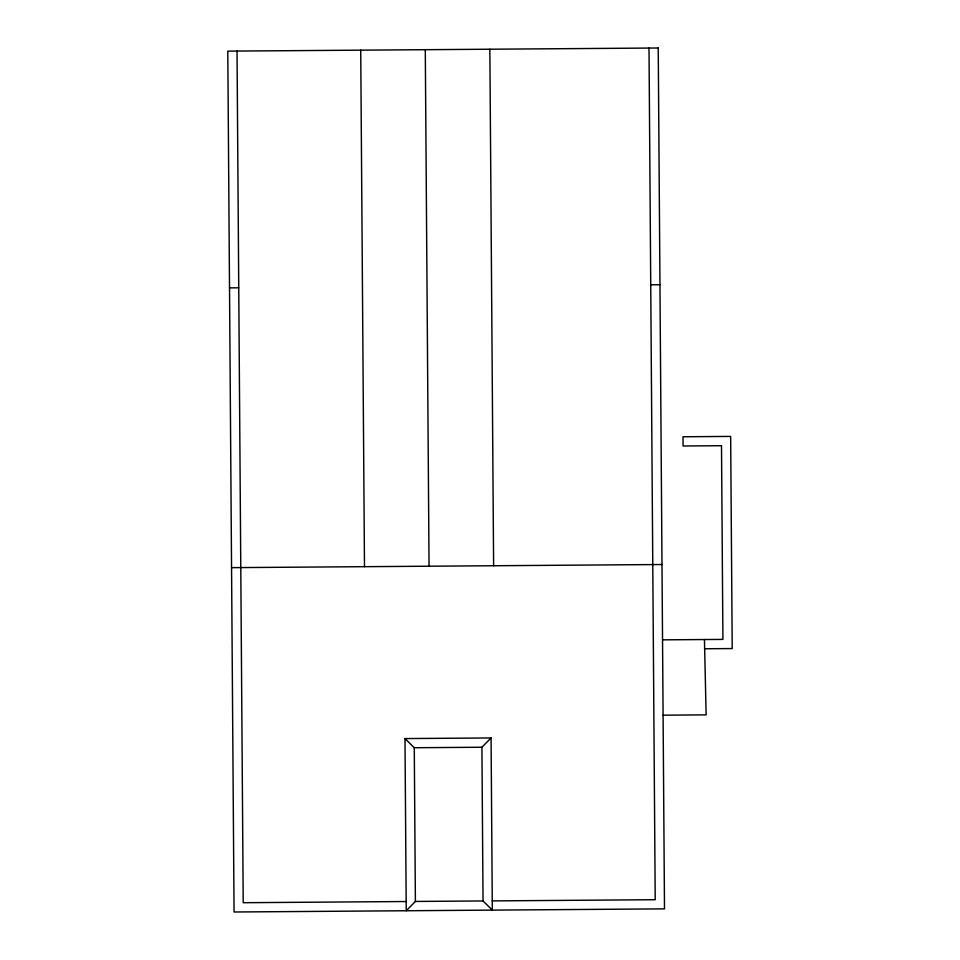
<?xml version="1.0" encoding="UTF-8"?>
<svg xmlns="http://www.w3.org/2000/svg" width="960" height="960" viewBox="0 0 960 960"><rect width="100%" height="100%" fill="white"/><g stroke="black" fill="none" stroke-linecap="round" stroke-linejoin="round"><path stroke-width="1.44" d="M491.076 737.952L492.324 910.116L483.036 900.96L481.92 747.24L491.076 737.952L404.988 738.576L406.236 910.752L415.392 901.452L414.276 747.732L404.988 738.576M229.524 287.868L238.74 287.808M650.736 284.808L659.952 284.736M231.564 567.648L661.992 564.516M662.544 639.84L722.916 639.408L721.5 445.716L683.064 445.992L683.004 436.764L730.656 436.416L732.204 648.564L704.532 648.768M663.084 715.176L706.128 714.864L704.46 639.54M414.276 747.732L481.92 747.24M406.176 901.524L243.216 902.712L237.024 51.072M415.392 901.452L483.036 900.96M492.252 900.9L655.212 899.712L649.008 48.072M489.852 49.224L493.62 565.74M425.292 49.692L429.048 566.22M360.72 50.16L364.488 566.688M658.236 48L227.796 51.132L234.06 912L664.5 908.868L658.236 48"/></g></svg>
